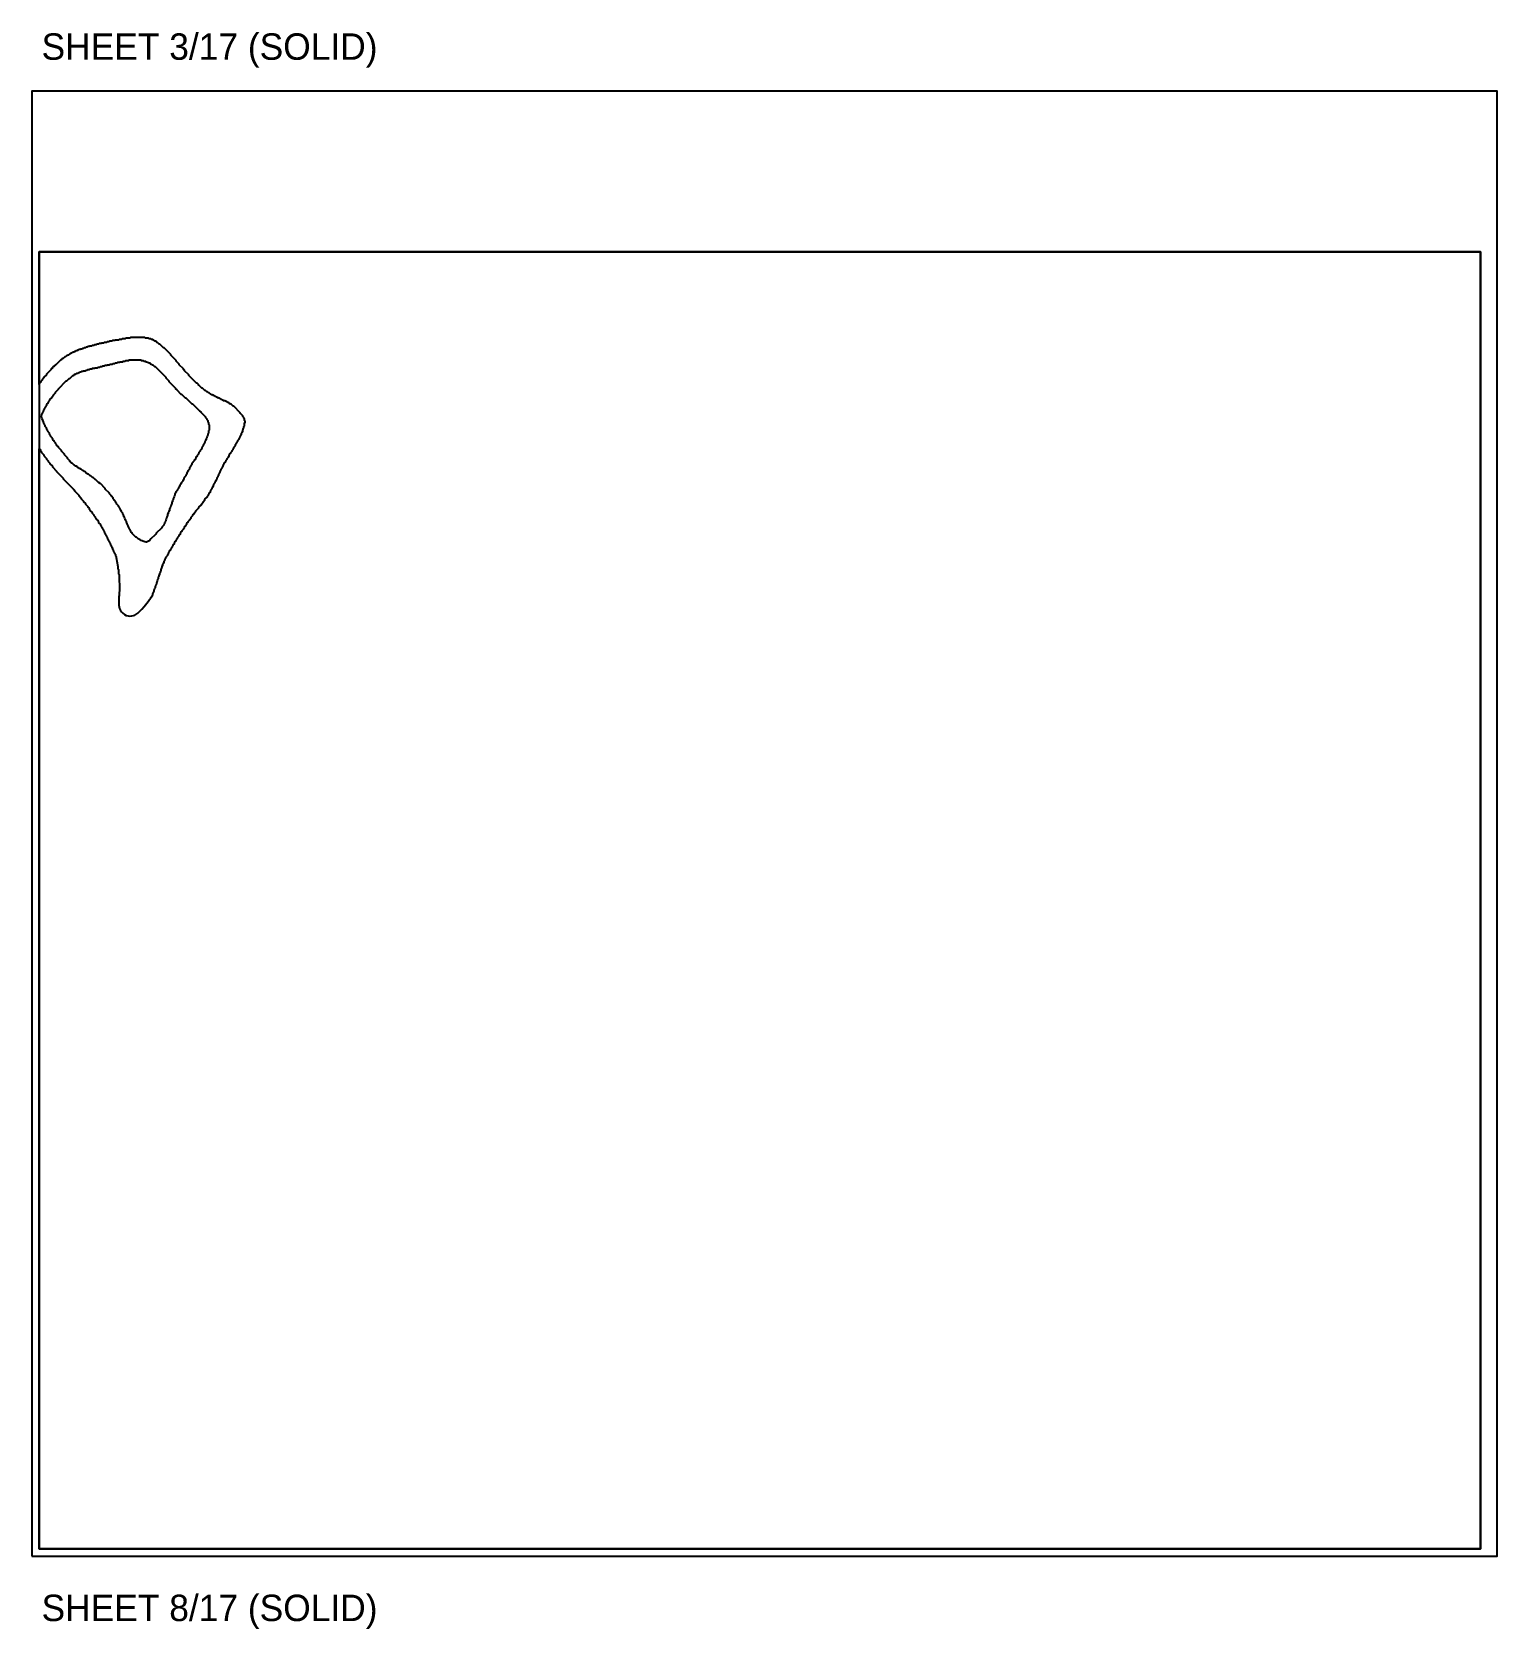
# Model space of a CAD drawing. Header units: millimetres. Extents: x 0 to 6416, y -3898 to 1268.
# Drawn here: x 2598 to 3818, y -61 to 1268 of the extents above; entities that cross this region are included whole.
import ezdxf

# ---------------------------------------------------------------- set-up
doc = ezdxf.new("R2010")
doc.units = ezdxf.units.MM
for name, color, linetype in [('CUT_INNER', 1, 'Continuous'), ('CUT_OUTER', 1, 'Continuous'), ('ENGRAVE_NEXT', 3, 'Continuous'), ('NOTES', 7, 'Continuous'), ('SHEET_EDGE', 7, 'Continuous')]:
    doc.layers.add(name, color=color, linetype=linetype)

msp = doc.modelspace()

# ---------------------------------------------------------------- linework, layer by layer
at = {"layer": 'CUT_INNER'}
msp.add_lwpolyline([(2692.4, 844), (2691.4, 844.3), (2689.4, 845.3), (2688.4, 845.8), (2687.4, 846.4), (2686.9, 846.7), (2685.9, 847.5), (2685.4, 847.9), (2684.9, 848.1), (2684.4, 848.5), (2681.9, 851), (2681.7, 851.5), (2680.8, 852.5), (2680.7, 853), (2680.3, 853.5), (2680.1, 854), (2679.7, 854.5), (2679.6, 855), (2679.2, 855.5), (2679.1, 856), (2678.7, 856.5), (2678.5, 857.5), (2678.1, 858), (2678, 858.5), (2677.6, 859), (2677.5, 860), (2677.1, 860.5), (2677, 861), (2676.6, 861.5), (2676.5, 862), (2676.1, 862.5), (2676, 863), (2675.6, 863.5), (2675.5, 864.5), (2675, 865), (2674.9, 865.6), (2674.5, 866), (2674.5, 866.5), (2674, 867), (2674, 868), (2673, 869), (2673, 869.5), (2672.5, 870), (2672.5, 870.5), (2672, 871), (2671.9, 871.5), (2671.5, 872), (2671.4, 872.5), (2670.5, 873.5), (2670.4, 874.1), (2669, 875.5), (2668.9, 876), (2668, 877), (2667.9, 877.5), (2667, 878.5), (2666.9, 879), (2666, 880), (2665.9, 880.5), (2664.5, 882), (2664.4, 882.5), (2662.9, 884), (2662.9, 884.5), (2659.4, 888), (2659.4, 888.5), (2655.4, 892.5), (2654.9, 892.6), (2654.4, 893), (2654.4, 893.5), (2653.9, 893.5), (2651.4, 896), (2650.9, 896), (2649.4, 897.5), (2648.9, 897.5), (2647.4, 899), (2646.9, 899), (2645.4, 900.5), (2644.9, 900.5), (2644.4, 901), (2643.9, 901), (2642.4, 902.5), (2641.9, 902.5), (2640.9, 903.5), (2640.4, 903.5), (2639.4, 904.5), (2638.9, 904.5), (2638.4, 905), (2637.9, 905), (2636.9, 906), (2636.4, 906), (2635.4, 907), (2634.9, 907), (2633.9, 908), (2633.4, 908), (2631.9, 909.5), (2631.4, 909.6), (2630.9, 910), (2630.9, 910.5), (2630.4, 910.6), (2629.9, 911), (2629.9, 911.5), (2627.9, 913.5), (2627.9, 914), (2625.4, 916.5), (2625.4, 917), (2622.9, 919.5), (2622.9, 920), (2620.4, 922.5), (2620.4, 923), (2618.9, 924.5), (2618.9, 925), (2617.9, 926), (2617.9, 926.5), (2616.9, 927.5), (2616.9, 928), (2615.9, 929), (2615.9, 929.5), (2614.9, 930.5), (2614.9, 931), (2613.9, 932), (2613.9, 932.5), (2613.4, 933), (2613.4, 933.5), (2612.9, 934), (2612.9, 934.5), (2611.9, 935.5), (2611.9, 936), (2611.4, 936.5), (2611.4, 937), (2610.9, 937.5), (2610.9, 938), (2610.4, 938.5), (2610.4, 939), (2609.4, 940), (2609.4, 941), (2608.9, 941.5), (2608.9, 942), (2608.4, 942.5), (2608.4, 943), (2607.9, 943.5), (2607.9, 944.1), (2607.5, 944.5), (2607.4, 945.5), (2607, 946), (2606.9, 946.5), (2606.5, 947), (2606.4, 948.5), (2606.5, 950), (2606.9, 950.5), (2607, 951), (2607.4, 951.5), (2607.5, 952), (2607.9, 952.5), (2607.9, 953), (2608.4, 953.5), (2608.4, 954), (2608.9, 954.5), (2608.9, 955), (2609.4, 955.5), (2609.4, 956), (2609.9, 956.5), (2609.9, 957), (2610.9, 958), (2610.9, 958.5), (2611.9, 959.5), (2611.9, 960), (2612.4, 960.5), (2612.4, 961), (2613.4, 962), (2613.4, 962.5), (2614.9, 964), (2614.9, 964.5), (2616.4, 966), (2616.4, 966.5), (2617.9, 968), (2617.9, 968.5), (2620.4, 971), (2620.4, 971.5), (2626.9, 978), (2627.4, 978), (2629.4, 980), (2629.9, 980), (2632.4, 982.5), (2632.9, 982.5), (2633.9, 983.5), (2634.9, 983.5), (2635.9, 984.5), (2636.9, 984.5), (2637.4, 985), (2637.9, 985), (2638.4, 985.5), (2639.4, 985.5), (2639.9, 986), (2640.9, 986), (2641.4, 986.5), (2642.9, 986.5), (2643.4, 987), (2644.4, 987), (2644.9, 987.5), (2646.4, 987.5), (2646.9, 988), (2648.4, 988), (2648.9, 988.5), (2650.4, 988.5), (2650.9, 989), (2652.9, 989), (2653.4, 989.5), (2654.9, 989.5), (2655.4, 990), (2656.9, 990), (2657.4, 990.5), (2658.9, 990.5), (2659.4, 991), (2660.9, 991), (2661.4, 991.5), (2662.9, 991.5), (2663.4, 992), (2665.4, 992), (2665.9, 992.5), (2667.4, 992.5), (2667.9, 993), (2669.4, 993), (2669.9, 993.5), (2671.4, 993.5), (2671.9, 994), (2673.9, 994), (2674.4, 994.5), (2675.9, 994.5), (2676.4, 995), (2678.9, 995), (2679.4, 995.5), (2687.4, 995.5), (2688.9, 995.4), (2689.4, 995), (2690.9, 994.9), (2691.4, 994.5), (2692.9, 994.4), (2693.3, 994), (2693.9, 993.9), (2694.4, 993.5), (2695.4, 993.4), (2695.9, 993), (2696.4, 992.9), (2697.4, 992), (2697.9, 992), (2698.4, 991.5), (2698.9, 991.4), (2700.4, 990), (2700.9, 990), (2709.9, 981), (2709.9, 980.5), (2712.4, 978), (2712.4, 977.5), (2717.9, 972), (2717.9, 971.5), (2718.9, 970.5), (2722.4, 967), (2722.9, 967), (2725.9, 964), (2726.4, 964), (2731.4, 959), (2731.9, 959), (2737.9, 953), (2738.4, 952.9), (2738.8, 952.5), (2738.9, 952), (2742.8, 948), (2742.9, 947.5), (2743.8, 946.5), (2743.8, 946), (2744.8, 945), (2744.8, 944), (2745.3, 943.5), (2745.3, 942), (2745.8, 941.5), (2745.8, 941), (2745.8, 937), (2745.4, 936.5), (2745.3, 934.5), (2744.9, 934), (2744.8, 933), (2744.4, 932.5), (2744.3, 931.5), (2743.9, 931.1), (2743.8, 930.5), (2743.4, 930), (2743.3, 929), (2742.9, 928.6), (2742.8, 928), (2742.4, 927.5), (2742.3, 927), (2741.9, 926.5), (2741.8, 926), (2741.4, 925.5), (2741.3, 925), (2740.9, 924.5), (2740.8, 924), (2740.4, 923.5), (2740.3, 923), (2739.9, 922.5), (2739.8, 922), (2739.4, 921.5), (2739.3, 921), (2738.4, 920), (2738.4, 919.5), (2737.4, 918.5), (2737.4, 918), (2736.9, 917.5), (2736.9, 917), (2735.9, 916), (2735.9, 915.5), (2734.9, 914.5), (2734.9, 914), (2734.4, 913.5), (2734.4, 913), (2733.4, 912), (2733.4, 911.5), (2732.4, 910.5), (2732.4, 910), (2731.4, 909), (2731.4, 908.5), (2730.9, 908), (2730.9, 907.5), (2730.4, 907), (2730.4, 906.5), (2729.4, 905.5), (2729.4, 904.5), (2728.4, 903.5), (2728.4, 903), (2727.9, 902.5), (2727.9, 902), (2727.4, 901.5), (2727.4, 901), (2726.9, 900.5), (2726.9, 900), (2726.4, 899.5), (2726.4, 899), (2725.4, 898), (2725.4, 897.5), (2724.9, 897), (2724.9, 896.5), (2724.4, 896), (2724.4, 895.5), (2723.9, 895), (2723.9, 894.5), (2722.9, 893.5), (2722.9, 893), (2722.4, 892.5), (2722.4, 892), (2721.4, 891), (2721.4, 890.5), (2720.9, 890), (2720.9, 889.5), (2720.4, 889), (2720.4, 888.5), (2719.4, 887.5), (2719.4, 887), (2718.4, 886), (2718.4, 885.5), (2717.9, 885), (2717.9, 884.5), (2717.4, 884), (2717.3, 883), (2716.9, 882.5), (2716.8, 881.5), (2716.4, 881.1), (2716.3, 880.5), (2715.9, 880), (2715.8, 879), (2715.4, 878.5), (2715.3, 877.5), (2714.9, 877), (2714.8, 876), (2714.4, 875.5), (2714.3, 874.5), (2713.9, 874), (2713.8, 873), (2713.4, 872.6), (2713.3, 872), (2712.8, 871.5), (2712.8, 870), (2712.4, 869.6), (2712.3, 869), (2711.8, 868.5), (2711.8, 867.5), (2711.3, 867), (2711.3, 866), (2710.8, 865.5), (2710.7, 864.5), (2710.3, 864), (2710.2, 863), (2709.8, 862.5), (2709.7, 861.5), (2709.3, 861), (2709.2, 860.5), (2708.8, 860), (2708.6, 859), (2708.2, 858.5), (2708.1, 858), (2706.9, 856.7), (2706.7, 856.5), (2706.6, 856), (2706.1, 855.5), (2701.9, 851.3), (2701.7, 851), (2701.5, 850.5), (2701, 850), (2697.3, 846.5), (2696.4, 845.4), (2695.4, 844.6), (2694.4, 844.1), (2693.9, 843.9), (2693.4, 843.8), (2692.4, 844), (2692.4, 844)], close=True, dxfattribs=at)
at = {"layer": 'CUT_OUTER'}
msp.add_lwpolyline([(2604.4, 6), (3803.9, 6), (3803.9, 1085.5), (2604.4, 1085.5), (2604.4, 6)], close=True, dxfattribs=at)
at = {"layer": 'ENGRAVE_NEXT'}
msp.add_lwpolyline([(3803.9, 1085.5), (3803.9, 6), (2604.4, 6), (2604.4, 921.5), (2605.4, 920.5), (2605.4, 920), (2606.4, 919), (2606.4, 918.5), (2608.4, 916.5), (2608.4, 916), (2608.9, 915.5), (2608.9, 915), (2610.4, 913.5), (2610.4, 913), (2611.9, 911.5), (2611.9, 911), (2613.4, 909.5), (2613.4, 909), (2615.4, 907), (2615.4, 906.5), (2618.9, 903), (2618.9, 902.5), (2624.4, 897), (2624.4, 896.5), (2632.9, 888), (2632.9, 887.5), (2633.4, 887), (2633.9, 887), (2633.9, 886.5), (2637.4, 883), (2637.4, 882.5), (2639.4, 880.5), (2639.4, 880), (2641.4, 878), (2641.4, 877.5), (2642.9, 876), (2642.9, 875.5), (2644.9, 873.5), (2644.9, 873), (2645.9, 872), (2645.9, 871.5), (2646.9, 870.5), (2646.9, 870), (2648.4, 868.5), (2648.4, 868), (2649.9, 866.5), (2649.9, 866), (2650.9, 865), (2650.9, 864.5), (2651.9, 863.5), (2651.9, 863), (2653.4, 861.5), (2653.4, 861), (2653.9, 860.5), (2653.9, 860), (2655.4, 858.5), (2655.4, 858), (2655.9, 857.5), (2655.9, 857), (2656.9, 856), (2656.9, 855.5), (2657.4, 855), (2657.4, 854.5), (2657.9, 854), (2657.9, 853.5), (2658.4, 853), (2658.4, 852.5), (2658.9, 852), (2658.9, 851.5), (2659.4, 851), (2659.4, 850.5), (2659.9, 850), (2659.9, 849.5), (2660.4, 849), (2660.4, 848.5), (2660.9, 848), (2660.9, 847.5), (2661.4, 847), (2661.4, 846.5), (2661.9, 846), (2661.9, 845.5), (2662.4, 845), (2662.4, 844.5), (2662.9, 844), (2662.9, 843.5), (2663.4, 843), (2663.4, 842.5), (2663.9, 842), (2663.9, 841.5), (2664.4, 841), (2664.4, 840.5), (2664.9, 840), (2664.9, 839.5), (2665.4, 839), (2665.4, 838), (2665.9, 837.5), (2665.9, 837), (2666.4, 836.5), (2666.4, 836), (2666.9, 835.5), (2666.9, 835), (2667.4, 834.5), (2667.4, 834), (2667.9, 833.5), (2667.9, 832.5), (2668.4, 832), (2668.5, 830.5), (2668.9, 830), (2669, 827.5), (2669.4, 827), (2669.5, 824.5), (2669.9, 824), (2670, 821.5), (2670.5, 821), (2670.5, 817.5), (2671, 817), (2671.2, 803), (2670.9, 802), (2670.9, 799.5), (2670.7, 798.5), (2670.6, 795), (2670.7, 791.5), (2671, 790), (2671.4, 788.6), (2672.1, 787), (2672.9, 785.7), (2673.9, 784.7), (2675.4, 783.6), (2676.9, 782.9), (2678.4, 782.5), (2679.9, 782.3), (2681.4, 782.4), (2682.9, 782.8), (2683.9, 783.1), (2684.9, 783.6), (2686.4, 784.6), (2687.9, 786), (2689.9, 788.1), (2691.9, 790.3), (2695.1, 794.5), (2696.2, 796), (2696.5, 796.5), (2697.3, 797.5), (2697.5, 798), (2698.7, 799.5), (2698.9, 800), (2699.1, 801), (2699.4, 801.5), (2699.6, 802), (2699.7, 802.5), (2700, 803), (2700.2, 804), (2700.5, 804.5), (2700.7, 805.5), (2701.1, 806), (2701.3, 807), (2701.6, 807.5), (2701.8, 808.5), (2702.2, 809), (2702.3, 810), (2702.7, 810.5), (2702.8, 812), (2703.2, 812.5), (2703.3, 813), (2703.4, 813.2), (2703.7, 813.5), (2703.8, 815), (2704.3, 815.5), (2704.3, 816.5), (2704.8, 817), (2704.8, 818), (2705.3, 818.5), (2705.4, 819.5), (2705.8, 820), (2705.9, 821), (2706.3, 821.5), (2706.4, 822.5), (2706.8, 823), (2706.9, 824), (2707.3, 824.5), (2707.4, 825.5), (2707.9, 826), (2707.9, 826.6), (2708.3, 827), (2708.4, 828), (2708.9, 828.5), (2708.9, 829), (2709.4, 829.5), (2709.4, 830), (2709.9, 830.5), (2709.9, 831), (2710.4, 831.5), (2710.4, 832), (2711.4, 833), (2711.4, 833.5), (2711.9, 834), (2711.9, 834.5), (2712.4, 835), (2712.4, 835.5), (2712.9, 836), (2712.9, 836.5), (2713.9, 837.5), (2713.9, 838), (2714.4, 838.5), (2714.4, 839), (2715.4, 840), (2715.4, 840.5), (2715.9, 841), (2715.9, 841.5), (2716.9, 842.5), (2716.9, 843), (2717.4, 843.5), (2717.4, 844), (2718.4, 845), (2718.4, 845.5), (2718.9, 846), (2718.9, 846.5), (2719.9, 847.5), (2719.9, 848), (2720.9, 849), (2720.9, 849.5), (2721.9, 850.5), (2721.9, 851), (2722.4, 851.5), (2722.4, 852), (2723.4, 853), (2723.4, 853.5), (2724.4, 854.5), (2724.4, 855), (2725.4, 856), (2725.4, 856.5), (2726.4, 857.5), (2726.4, 858), (2727.4, 859), (2727.4, 859.5), (2728.4, 860.5), (2728.4, 861), (2729.4, 862), (2729.4, 862.5), (2730.9, 864), (2730.9, 864.5), (2732.4, 866), (2732.4, 866.5), (2733.4, 867.5), (2733.4, 868), (2734.9, 869.5), (2734.9, 870), (2737.4, 872.5), (2737.4, 873), (2739.4, 875), (2739.4, 875.5), (2740.9, 877), (2740.9, 877.5), (2742.4, 879), (2742.4, 879.5), (2744.4, 881.5), (2744.4, 882), (2745.4, 883), (2745.4, 883.5), (2745.9, 884), (2745.9, 884.5), (2746.9, 885.5), (2746.9, 886), (2747.4, 886.5), (2747.4, 887), (2747.9, 887.5), (2747.9, 888), (2748.4, 888.5), (2748.4, 889), (2748.9, 889.5), (2748.9, 890), (2749.4, 890.5), (2749.4, 891), (2749.9, 891.5), (2749.9, 892), (2750.4, 892.5), (2750.4, 893), (2750.9, 893.5), (2750.9, 894), (2751.4, 894.5), (2751.4, 895), (2751.9, 895.5), (2751.9, 896), (2752.4, 896.5), (2752.4, 897), (2752.9, 897.5), (2752.9, 898), (2753.4, 898.5), (2753.4, 899), (2753.9, 899.5), (2753.9, 900.5), (2754.4, 901), (2754.4, 901.5), (2754.9, 902), (2754.9, 902.5), (2755.4, 903), (2755.4, 903.5), (2755.9, 904), (2755.9, 904.5), (2756.4, 905), (2756.4, 905.5), (2756.9, 906), (2756.9, 906.5), (2757.4, 907), (2757.4, 907.5), (2757.9, 908), (2757.9, 908.5), (2758.4, 909), (2758.4, 909.5), (2759.4, 910.5), (2759.4, 911), (2759.9, 911.5), (2759.9, 912), (2760.9, 913), (2760.9, 913.5), (2761.9, 914.5), (2761.9, 915), (2762.4, 915.5), (2762.4, 916), (2762.9, 916.5), (2762.9, 917), (2763.9, 918), (2763.9, 918.5), (2764.9, 919.5), (2764.9, 920), (2765.9, 921), (2765.9, 921.5), (2766.4, 922), (2766.4, 922.5), (2766.9, 923), (2766.9, 923.5), (2767.8, 924.5), (2767.9, 925), (2768.3, 925.5), (2768.4, 926), (2768.9, 926.5), (2768.9, 927), (2769.8, 928), (2769.9, 928.6), (2770.8, 929.5), (2770.9, 930), (2771.3, 930.5), (2771.4, 931), (2771.8, 931.5), (2771.9, 932.1), (2772.3, 932.5), (2772.4, 933), (2772.8, 933.5), (2772.9, 934.5), (2773.3, 935), (2773.4, 935.6), (2773.8, 936), (2773.9, 937), (2774.3, 937.5), (2774.3, 938.5), (2774.8, 939), (2774.8, 940), (2775.3, 940.5), (2775.3, 943), (2775.4, 943.2), (2775.7, 943.5), (2775.8, 944), (2775.7, 944.5), (2775.3, 945), (2775.2, 946.5), (2774.8, 947), (2774.8, 947.5), (2773.8, 948.5), (2773.8, 949), (2771.9, 950.9), (2771.8, 951.5), (2766.4, 956.9), (2765.9, 957), (2764.4, 958.4), (2763.9, 958.5), (2763.4, 958.9), (2762.9, 959), (2761.9, 959.9), (2761.4, 960), (2760.9, 960.5), (2760.4, 960.5), (2759.9, 961), (2759.4, 961), (2758.9, 961.5), (2757.9, 961.5), (2757.4, 962), (2756.9, 962), (2756.4, 962.5), (2755.9, 962.5), (2755.4, 963), (2754.9, 963), (2754.4, 963.5), (2753.9, 963.5), (2753.4, 964), (2752.9, 964), (2752.4, 964.5), (2751.9, 964.5), (2751.4, 965), (2750.9, 965), (2750.4, 965.5), (2749.9, 965.5), (2749.4, 966), (2748.9, 966), (2748.4, 966.5), (2747.9, 966.5), (2747.4, 967), (2746.9, 967), (2745.9, 968), (2745.4, 968), (2744.4, 969), (2743.9, 969), (2742.9, 970), (2742.4, 970), (2740.4, 972), (2739.9, 972), (2737.4, 974.5), (2736.9, 974.5), (2736.9, 975), (2736.4, 975.5), (2735.9, 976), (2735.4, 976), (2728.9, 982.5), (2728.9, 983), (2725.4, 986.5), (2725.4, 987), (2724.9, 987.5), (2724.4, 987.5), (2724.4, 988), (2720.9, 991.5), (2720.9, 992), (2718.4, 994.5), (2718.4, 995), (2713.9, 999.5), (2713.9, 1000), (2708.4, 1005.5), (2707.9, 1005.5), (2704.9, 1008.5), (2704.4, 1008.5), (2702.9, 1010), (2702.4, 1010), (2701.4, 1011), (2700.9, 1011), (2699.9, 1012), (2699.4, 1012), (2698.9, 1012.5), (2697.9, 1012.5), (2697.4, 1013), (2695.9, 1013), (2695.4, 1013.5), (2692.9, 1013.5), (2692.4, 1014), (2680.4, 1014), (2679.9, 1013.5), (2676.4, 1013.5), (2675.9, 1013), (2673.4, 1013), (2672.9, 1012.5), (2670.9, 1012.5), (2670.4, 1012), (2667.9, 1012), (2667.4, 1011.5), (2665.4, 1011.5), (2664.9, 1011), (2662.9, 1011), (2662.4, 1010.5), (2660.9, 1010.5), (2660.4, 1010), (2658.4, 1010), (2657.9, 1009.5), (2656.4, 1009.5), (2655.9, 1009), (2654.4, 1009), (2653.9, 1008.5), (2652.4, 1008.5), (2651.9, 1008), (2650.4, 1008), (2649.9, 1007.5), (2648.4, 1007.5), (2647.9, 1007), (2646.4, 1007), (2645.9, 1006.5), (2644.9, 1006.5), (2644.4, 1006), (2643.4, 1006), (2642.9, 1005.5), (2641.9, 1005.5), (2641.4, 1005), (2640.4, 1005), (2639.9, 1004.5), (2638.9, 1004.5), (2638.4, 1004), (2637.4, 1004), (2636.9, 1003.5), (2636.4, 1003.5), (2635.9, 1003), (2634.9, 1003), (2634.4, 1002.5), (2633.9, 1002.5), (2633.4, 1002), (2632.9, 1002), (2632.4, 1001.5), (2631.9, 1001.5), (2631.4, 1001), (2630.9, 1001), (2630.4, 1000.5), (2629.9, 1000.5), (2628.9, 999.5), (2628.4, 999.5), (2627.9, 999), (2627.4, 999), (2626.4, 998), (2625.9, 998), (2624.4, 996.5), (2623.9, 996.5), (2622.9, 995.5), (2622.4, 995.5), (2618.4, 991.5), (2617.9, 991.5), (2616.9, 990.5), (2616.9, 990), (2616.4, 990), (2615.4, 989), (2615.4, 988.5), (2614.9, 988.5), (2614.4, 988), (2614.4, 987.5), (2610.4, 983.5), (2610.4, 983), (2608.4, 981), (2608.4, 980.5), (2606.9, 979), (2606.9, 978.5), (2605.9, 977.5), (2605.9, 977), (2604.4, 975.5), (2604.4, 975), (2604.4, 1085.5), (3803.9, 1085.5)], close=True, dxfattribs=at)
at = {"layer": 'SHEET_EDGE'}
msp.add_lwpolyline([(2598.4, 0), (3817.6, 0), (3817.6, 1219.2), (2598.4, 1219.2)], close=True, dxfattribs=at)

# ---------------------------------------------------------------- texts
at = {"layer": 'NOTES'}
for s, p in [('SHEET 3/17 (SOLID)', (2606.4, 1245.2)), ('SHEET 8/17 (SOLID)', (2606.4, -54))]:
    msp.add_text(s, height=22, dxfattribs=at).set_placement(p)

doc.saveas('drawing.dxf')
